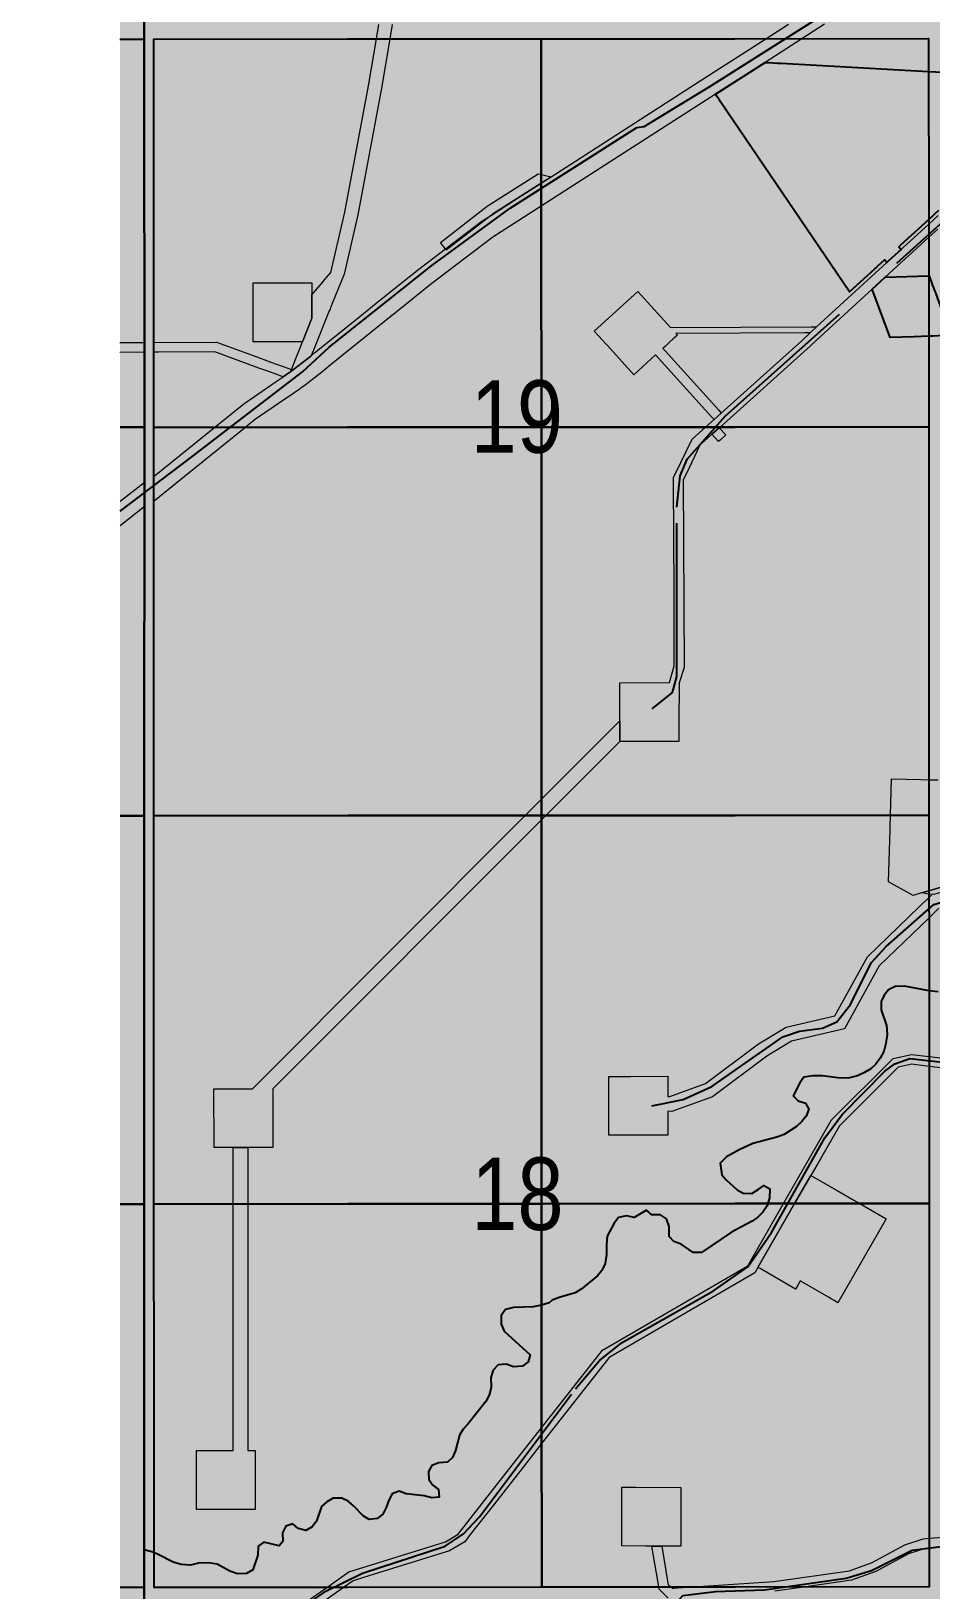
# Model space of a CAD drawing. Extents: x 520549 to 522128, y 6027808 to 6029983.
# Drawn here: x 520630.5 to 520816.8, y 6028506.5 to 6028829.4 of the extents above; entities that cross this region are included whole.
import ezdxf
from ezdxf.enums import TextEntityAlignment as Align

# ---------------------------------------------------------------- set-up
doc = ezdxf.new("R2010")
doc.units = 0
doc.header["$LTSCALE"] = 5
doc.linetypes.add('DASHED2', pattern=[9.525, 6.35, -3.175])
doc.layers.add('AS-ROUTEMAP', color=35, linetype='Continuous', lineweight=0)
for name, color, linetype in [('DML', 35, 'Continuous'), ('Quarters', 8, 'Continuous'), ('RoadSeg', 57, 'DASHED2'), ('S-7', 6, 'Continuous'), ('T-WATER', 160, 'Continuous'), ('Townships', 57, 'Continuous')]:
    doc.layers.add(name, color=color, linetype=linetype)
doc.layers.add('ROUTE-MAP-BACKGROUND-H', color=7, linetype='Continuous', true_color=0xf0ebff)
doc.styles.add('120', font='ARIALN.TTF', dxfattribs={"height": 13})

msp = doc.modelspace()

# ---------------------------------------------------------------- hatches: boundary and pattern name
at = {"layer": 'ROUTE-MAP-BACKGROUND-H'}
h = msp.add_hatch(color=256, dxfattribs=at)
h.dxf.hatch_style = 1
h.paths.add_polyline_path([(520630.49, 6029199.99), (520630.49, 6029147.72), (520648.82, 6029147.71), (520648.95, 6028175.05), (521624.83, 6028176.24), (521907.38, 6028177.2), (521907.38, 6029199.99)])

# ---------------------------------------------------------------- linework, layer by layer
at = {"layer": 'AS-ROUTEMAP', "flags": 128}
for points in [[(520794.77, 6028830.87), (520790.07, 6028827.85), (520782.46, 6028822.95), (520772.2, 6028816.35), (520736.11, 6028793.14), (520726.11, 6028786.72), (520713.21, 6028776.9), (520706.37, 6028771.42), (520705.56, 6028770.77), (520704.91, 6028770.26), (520704.88, 6028770.23), (520704.44, 6028769.88), (520703.68, 6028769.27), (520691.98, 6028759.85), (520690.92, 6028758.96), (520687.21, 6028756.09), (520686.54, 6028755.57), (520686.15, 6028755.3), (520686.01, 6028755.2), (520684.89, 6028754.44), (520681.73, 6028752.27), (520680.77, 6028751.61), (520676.95, 6028748.99), (520675.07, 6028747.48), (520674.91, 6028747.35), (520666.47, 6028740.53), (520666.05, 6028740.2), (520661.82, 6028736.78), (520655.92, 6028732.01), (520655.92, 6028732.4), (520655.92, 6028737.18), (520668.51, 6028747.34), (520674.55, 6028752.22), (520681.22, 6028756.8), (520682.67, 6028757.79), (520683.82, 6028758.59), (520684.17, 6028758.82), (520684.81, 6028759.32), (520688.39, 6028762.08), (520688.47, 6028762.15), (520689.23, 6028762.8), (520689.37, 6028762.92), (520689.84, 6028763.29), (520689.88, 6028763.33), (520698.89, 6028770.58), (520699.32, 6028770.92), (520699.98, 6028771.46), (520701.16, 6028772.41), (520706.79, 6028776.91), (520710.74, 6028780.07), (520716.26, 6028784.28), (520723.8, 6028790.02), (520725.81, 6028791.31), (520730.56, 6028794.36), (520736.11, 6028797.93), (520738.17, 6028799.26), (520770.02, 6028819.74), (520782.63, 6028827.85), (520787.33, 6028830.87)], [(520705.25, 6028830.82), (520704.74, 6028827.8), (520703.03, 6028817.62), (520698.13, 6028791.36), (520695.27, 6028779.04), (520692.83, 6028773), (520692.6, 6028772.42), (520692.56, 6028772.32), (520692.49, 6028772.13), (520692.37, 6028771.83), (520692.2, 6028771.44), (520688.94, 6028763.32), (520688.74, 6028762.83), (520688.47, 6028762.15), (520688.39, 6028762.08), (520684.81, 6028759.32), (520684.81, 6028759.32), (520684.17, 6028758.82), (520684.36, 6028759.3), (520685.82, 6028762.98), (520686.02, 6028763.48), (520686.65, 6028765.05), (520688.63, 6028769.93), (520688.63, 6028770.38), (520688.63, 6028771.01), (520688.63, 6028771.91), (520688.63, 6028772.94), (520688.63, 6028774.77), (520690.71, 6028777.25), (520691.26, 6028777.9), (520692.55, 6028779.44), (520695.44, 6028791.91), (520700.33, 6028818.1), (520701.96, 6028827.8), (520702.46, 6028830.82)], [(520818.21, 6028788.41), (520816.34, 6028786.7), (520807.33, 6028778.41), (520804.66, 6028775.97), (520793.07, 6028765.33), (520791.93, 6028764.28), (520791.88, 6028764.23), (520773.13, 6028747.39), (520772.96, 6028747.23), (520771.47, 6028745.9), (520768.99, 6028743.67), (520768.96, 6028743.64), (520766.75, 6028738.91), (520766.27, 6028737.88), (520765.53, 6028736.42), (520765.69, 6028697.58), (520764.65, 6028694.41), (520764.66, 6028693.39), (520764.65, 6028692.07), (520764.64, 6028691.18), (520764.63, 6028688.98), (520764.59, 6028682.26), (520764.59, 6028682.26), (520752.39, 6028682.22), (520752.38, 6028686.53), (520752.36, 6028692.07), (520752.35, 6028694.42), (520752.4, 6028694.42), (520762.65, 6028694.45), (520763.67, 6028697.9), (520763.67, 6028698.81), (520763.61, 6028713.33), (520763.51, 6028736.01), (520763.51, 6028736.9), (520765, 6028740.02), (520767.33, 6028744.89), (520770.14, 6028747.39), (520771.89, 6028748.95), (520773.4, 6028750.29), (520788.83, 6028764.16), (520790, 6028765.21), (520790.55, 6028765.74), (520791.39, 6028766.52), (520791.8, 6028766.9), (520793.14, 6028768.12), (520807.7, 6028781.49), (520808.04, 6028781.8), (520810.64, 6028784.19), (520810.98, 6028784.51), (520816.34, 6028789.43), (520818.33, 6028791.25)], [(520648.87, 6028764.87), (520653.91, 6028764.88), (520653.91, 6028762.87), (520648.87, 6028762.85)], [(520648.88, 6028732.04), (520653.91, 6028735.93), (520653.91, 6028735.28), (520653.91, 6028731.03), (520653.91, 6028730.84), (520648.88, 6028726.95)], [(520819.42, 6028652.16), (520816.4, 6028651.29), (520814.85, 6028650.85), (520813.13, 6028650.35), (520808.02, 6028653.19), (520808.34, 6028663.95), (520808.35, 6028664.45), (520808.42, 6028666.95), (520808.65, 6028674.51), (520814.73, 6028674.36), (520816.39, 6028674.32), (520818.33, 6028674.27)], [(520818.47, 6028647.67), (520816.41, 6028645.67), (520806.1, 6028635.73), (520798.9, 6028622.71), (520787.96, 6028620.16), (520782.81, 6028617.03), (520771.59, 6028608.63), (520763.18, 6028605.57), (520762.32, 6028605.63), (520762.32, 6028600.66), (520750.12, 6028600.65), (520750.11, 6028612.85), (520752.69, 6028612.85), (520754.58, 6028612.85), (520762.32, 6028612.86), (520762.32, 6028608.69), (520762.75, 6028608.66), (520770.12, 6028611.34), (520781.11, 6028619.56), (520786.8, 6028623.02), (520796.89, 6028625.37), (520803.65, 6028637.6), (520814.32, 6028647.9), (520815.02, 6028648.58), (520816.15, 6028649.66), (520816.41, 6028649.91), (520816.9, 6028650.39)], [(520687.36, 6028503.94), (520691.68, 6028506.96), (520696.26, 6028510.17), (520716.27, 6028516.41), (520718.91, 6028517.98), (520729.35, 6028531.31), (520730.37, 6028532.61), (520736.19, 6028540.03), (520748.81, 6028556.15), (520778.86, 6028573.62), (520786.25, 6028586.48), (520796.24, 6028603.86), (520809.01, 6028616.58), (520812.77, 6028617.4), (520816.42, 6028616.95), (520819.31, 6028616.6)], [(520819.44, 6028614.55), (520816.42, 6028614.92), (520812.87, 6028615.36), (520809.99, 6028614.73), (520797.84, 6028602.61), (520793.91, 6028595.78), (520791.92, 6028592.31), (520788.57, 6028586.48), (520780.99, 6028573.28), (520780.34, 6028572.15), (520750.16, 6028554.62), (520749.13, 6028553.3), (520736.19, 6028536.77), (520731.38, 6028530.63), (520730.36, 6028529.33), (520726.4, 6028524.28), (520721.4, 6028517.9), (520720.26, 6028516.44), (520717.09, 6028514.56), (520700.4, 6028509.35), (520697.16, 6028508.34), (520695.19, 6028506.97), (520694.91, 6028506.77), (520690.87, 6028503.94)], [(520762.42, 6028504.74), (520760.53, 6028506.6), (520760.48, 6028506.92), (520760.46, 6028507.02), (520760.3, 6028507.94), (520759.03, 6028515.52), (520761.08, 6028515.52), (520762.35, 6028507.87), (520762.39, 6028507.59), (520762.98, 6028507.02), (520763.15, 6028506.85), (520763.19, 6028506.81), (520763.52, 6028506.83), (520766.29, 6028507.02), (520766.36, 6028507.02), (520769.74, 6028507.24), (520784.25, 6028508.2), (520799.91, 6028510.41), (520804.61, 6028512.1), (520811.38, 6028515.79), (520815.21, 6028517.05), (520816.46, 6028517.14), (520819.48, 6028517.35)], [(520819.48, 6028515.33), (520816.47, 6028515.12), (520815.6, 6028515.06), (520812.18, 6028513.94), (520805.43, 6028510.26), (520800.39, 6028508.45), (520790.42, 6028507.04), (520784.45, 6028506.2)]]:
    msp.add_lwpolyline(points, dxfattribs=at)
for points in [[(520725.81, 6028791.31), (520716.45, 6028784.04), (520716.26, 6028784.28), (520715.87, 6028784.79), (520715.23, 6028785.62), (520724.89, 6028793.13), (520735.47, 6028799.86), (520736.11, 6028799.72), (520738.17, 6028799.26), (520738.23, 6028799.24), (520736.11, 6028797.91), (520730.56, 6028794.36), (520726.04, 6028791.49), (520725.81, 6028791.31)], [(520680.82, 6028765.04), (520676.43, 6028765.04), (520676.43, 6028772.06), (520676.43, 6028772.79), (520676.43, 6028773.8), (520676.43, 6028774.6), (520676.43, 6028777.24), (520686.8, 6028777.25), (520688.63, 6028777.25), (520688.63, 6028777.01), (520688.63, 6028775.75), (520688.63, 6028774.83), (520688.63, 6028774.77), (520688.63, 6028772.94), (520688.63, 6028771.91), (520688.63, 6028771.01), (520688.63, 6028770.38), (520688.63, 6028769.93), (520686.65, 6028765.05), (520682.56, 6028765.04), (520680.82, 6028765.04)], [(520756.11, 6028775.46), (520762.87, 6028768.01), (520792.02, 6028768.12), (520793.14, 6028768.12), (520791.8, 6028766.9), (520790.69, 6028766.89), (520763.97, 6028766.79), (520764.3, 6028766.42), (520763.36, 6028765.57), (520762.69, 6028764.96), (520762.49, 6028764.77), (520761.82, 6028764.16), (520761.28, 6028763.67), (520761.75, 6028763.15), (520772.9, 6028750.85), (520773.4, 6028750.29), (520771.89, 6028748.95), (520771.39, 6028749.51), (520759.79, 6028762.32), (520755.27, 6028758.22), (520749.81, 6028764.25), (520749.42, 6028764.68), (520748.77, 6028765.39), (520747.98, 6028766.26), (520747.08, 6028767.26), (520756.11, 6028775.46)], [(520668.87, 6028764.97), (520676.44, 6028762.2), (520678.66, 6028761.39), (520680.09, 6028760.86), (520683.65, 6028759.56), (520684.17, 6028759.37), (520684.36, 6028759.3), (520684.17, 6028758.82), (520683.82, 6028758.59), (520682.67, 6028757.79), (520681.83, 6028758.1), (520681.79, 6028758.11), (520679.06, 6028759.11), (520677.63, 6028759.62), (520668.52, 6028762.95), (520656.88, 6028762.89), (520655.92, 6028762.88), (520655.92, 6028764.9), (520668.87, 6028764.97)], [(520774.31, 6028745.75), (520773.14, 6028744.7), (520772.82, 6028744.42), (520771.47, 6028745.9), (520772.96, 6028747.23), (520774.31, 6028745.75)], [(520672.33, 6028598.1), (520668.35, 6028598.1), (520668.34, 6028610.3), (520676.34, 6028610.3), (520732.8, 6028666.9), (520736.15, 6028670.26), (520742.19, 6028676.32), (520752.38, 6028686.53), (520752.39, 6028682.22), (520737.09, 6028666.91), (520736.15, 6028665.97), (520680.54, 6028610.3), (520680.56, 6028598.1), (520676.13, 6028598.1), (520675.38, 6028598.1), (520672.33, 6028598.1)], [(520819.42, 6028651.12), (520817.32, 6028650.51), (520816.41, 6028650.63), (520814.85, 6028650.85), (520816.4, 6028651.29), (520819.42, 6028652.16), (520819.56, 6028652.2), (520819.6, 6028652.21), (520821.72, 6028651.92), (520822.05, 6028651.87), (520821.92, 6028651.83), (520821.75, 6028651.79), (520821.32, 6028651.66), (520819.42, 6028651.12)], [(520675.38, 6028535.74), (520675.38, 6028535.34), (520676.14, 6028535.34), (520676.89, 6028535.34), (520676.89, 6028534.22), (520676.89, 6028523.14), (520664.69, 6028523.13), (520664.69, 6028535.33), (520666.27, 6028535.33), (520672.33, 6028535.33), (520672.33, 6028535.79), (520672.33, 6028581.58), (520672.33, 6028583.27), (520672.33, 6028583.94), (520672.33, 6028584.38), (520672.33, 6028586.4), (520672.33, 6028598), (520672.33, 6028598.1), (520675.38, 6028598.1), (520675.38, 6028598), (520675.38, 6028586.41), (520675.38, 6028585.82), (520675.38, 6028585.39), (520675.38, 6028584.71), (520675.38, 6028583.02), (520675.38, 6028535.74)], [(520807.53, 6028583.35), (520797.54, 6028565.96), (520796.74, 6028566.42), (520796.13, 6028566.78), (520795.62, 6028567.08), (520789.76, 6028570.48), (520789.53, 6028570.09), (520789.23, 6028569.57), (520788.76, 6028568.76), (520781.45, 6028573.01), (520780.99, 6028573.28), (520788.57, 6028586.48), (520791.92, 6028592.31), (520792.4, 6028592.04), (520797.37, 6028589.18), (520800.84, 6028587.18), (520802.05, 6028586.5), (520807.53, 6028583.35)], [(520753.8, 6028527.74), (520755.7, 6028527.74), (520765.03, 6028527.7), (520765.03, 6028526.61), (520765.02, 6028524.8), (520764.99, 6028515.5), (520758.49, 6028515.53), (520757.72, 6028515.53), (520752.79, 6028515.55), (520752.83, 6028527.75), (520753.8, 6028527.74)]]:
    msp.add_lwpolyline(points, close=True, dxfattribs=at)
at = {"layer": 'DML'}
msp.add_lwpolyline([(520818.37, 6028792.26), (520816.34, 6028790.42), (520810.48, 6028785.06), (520810.13, 6028784.75), (520810.64, 6028784.19), (520810.64, 6028784.19), (520808.04, 6028781.8), (520807.7, 6028781.49), (520807.19, 6028782.04), (520805.58, 6028780.56), (520805.54, 6028780.53), (520805.13, 6028780.16), (520805.1, 6028780.12), (520799.92, 6028775.37), (520773.26, 6028814.78), (520773.04, 6028815.11), (520772.42, 6028816.02), (520772.2, 6028816.35), (520782.46, 6028822.95), (520783.2, 6028822.91), (520785.02, 6028822.81), (520785.76, 6028822.77), (520816.33, 6028821.06), (520819.35, 6028820.89)], dxfattribs=at)
msp.add_lwpolyline([(520813.33, 6028766.1), (520808.37, 6028765.91), (520804.66, 6028775.97), (520807.33, 6028778.41), (520816.35, 6028778.75), (520816.43, 6028778.75), (520817.09, 6028776.94), (520817.68, 6028775.36), (520817.79, 6028775.07), (520817.8, 6028775.02), (520819.37, 6028770.77), (520819.49, 6028770.44), (520820.17, 6028768.61), (520820.23, 6028768.43), (520820.25, 6028768.37), (520820.99, 6028766.38), (520819.37, 6028766.32), (520817.3, 6028766.25), (520816.35, 6028766.21), (520813.33, 6028766.1)], close=True, dxfattribs=at)
at = {"layer": 'Quarters'}
for points in [[(520648.87, 6028827.77), (520653.87, 6028827.78), (520653.89, 6028787.56), (520653.92, 6028747.34), (520648.88, 6028747.34)], [(520648.87, 6028827.77), (520653.87, 6028827.78), (520653.89, 6028787.56), (520653.92, 6028747.34), (520648.88, 6028747.34)], [(520648.88, 6028747.34), (520653.92, 6028747.34), (520653.9, 6028707.1), (520653.89, 6028666.85), (520648.89, 6028666.85)], [(520648.88, 6028747.34), (520653.92, 6028747.34), (520653.9, 6028707.1), (520653.89, 6028666.85), (520648.89, 6028666.85)], [(520648.89, 6028666.85), (520653.89, 6028666.85), (520653.9, 6028626.62)], [(520648.89, 6028666.85), (520653.89, 6028666.85), (520653.9, 6028626.62)], [(520653.9, 6028626.62), (520653.9, 6028586.39), (520648.9, 6028586.39)], [(520653.9, 6028626.62), (520653.9, 6028586.39), (520648.9, 6028586.39)], [(520648.9, 6028586.39), (520653.9, 6028586.39), (520653.91, 6028546.16)], [(520648.9, 6028586.39), (520653.9, 6028586.39), (520653.91, 6028546.16)], [(520653.91, 6028546.16), (520653.91, 6028506.94), (520648.91, 6028506.94)], [(520653.91, 6028546.16), (520653.91, 6028506.94), (520648.91, 6028506.94)]]:
    msp.add_lwpolyline(points, dxfattribs=at)
at = {"layer": 'Quarters', "color": 17}
for points in [[(520648.87, 6028827.77), (520653.87, 6028827.78), (520653.89, 6028787.56), (520653.92, 6028747.34), (520653.9, 6028707.1), (520653.89, 6028666.85), (520648.89, 6028666.85)], [(520648.89, 6028666.85), (520653.89, 6028666.85), (520653.9, 6028626.62), (520653.9, 6028586.39), (520653.91, 6028546.16)], [(520653.91, 6028546.16), (520653.91, 6028506.94), (520648.91, 6028506.94)]]:
    msp.add_lwpolyline(points, dxfattribs=at)
for points in [[(520696.03, 6028666.88), (520655.9, 6028666.85), (520655.9, 6028707.08), (520655.89, 6028747.32), (520655.89, 6028787.55), (520655.88, 6028827.78), (520695.99, 6028827.8), (520736.1, 6028827.82), (520776.21, 6028827.84), (520816.33, 6028827.87), (520816.34, 6028787.64), (520816.36, 6028747.41), (520816.38, 6028707.19), (520816.4, 6028666.96), (520776.27, 6028666.93), (520736.15, 6028666.91)], [(520696.06, 6028506.97), (520655.92, 6028506.94), (520655.92, 6028546.16), (520655.91, 6028586.39), (520655.91, 6028626.62), (520655.9, 6028666.85), (520696.03, 6028666.88), (520736.15, 6028666.91), (520776.27, 6028666.93), (520816.4, 6028666.96), (520816.42, 6028626.73), (520816.43, 6028586.51), (520816.45, 6028546.28), (520816.47, 6028507.06), (520776.33, 6028507.03), (520736.2, 6028507)]]:
    msp.add_lwpolyline(points, close=True, dxfattribs=at)
at = {"layer": 'Quarters'}
for points in [[(520696.01, 6028747.34), (520655.89, 6028747.32), (520655.89, 6028787.55), (520655.88, 6028827.78), (520695.99, 6028827.8), (520736.1, 6028827.82), (520736.12, 6028787.59), (520736.13, 6028747.36)], [(520696.01, 6028747.34), (520655.89, 6028747.32), (520655.89, 6028787.55), (520655.88, 6028827.78), (520695.99, 6028827.8), (520736.1, 6028827.82), (520736.12, 6028787.59), (520736.13, 6028747.36)], [(520776.24, 6028747.39), (520736.13, 6028747.36), (520736.12, 6028787.59), (520736.1, 6028827.82), (520776.21, 6028827.84), (520816.33, 6028827.87), (520816.34, 6028787.64), (520816.36, 6028747.41)], [(520776.24, 6028747.39), (520736.13, 6028747.36), (520736.12, 6028787.59), (520736.1, 6028827.82), (520776.21, 6028827.84), (520816.33, 6028827.87), (520816.34, 6028787.64), (520816.36, 6028747.41)], [(520696.03, 6028666.88), (520655.9, 6028666.85), (520655.9, 6028707.08), (520655.89, 6028747.32), (520696.01, 6028747.34), (520736.13, 6028747.36), (520736.14, 6028707.14), (520736.15, 6028666.91)], [(520696.03, 6028666.88), (520655.9, 6028666.85), (520655.9, 6028707.08), (520655.89, 6028747.32), (520696.01, 6028747.34), (520736.13, 6028747.36), (520736.14, 6028707.14), (520736.15, 6028666.91)], [(520816.4, 6028666.96), (520776.27, 6028666.93), (520736.15, 6028666.91), (520736.14, 6028707.14), (520736.13, 6028747.36), (520776.24, 6028747.39), (520816.36, 6028747.41), (520816.38, 6028707.19)], [(520816.4, 6028666.96), (520776.27, 6028666.93), (520736.15, 6028666.91), (520736.14, 6028707.14), (520736.13, 6028747.36), (520776.24, 6028747.39), (520816.36, 6028747.41), (520816.38, 6028707.19)], [(520696.04, 6028586.42), (520655.91, 6028586.39), (520655.91, 6028626.62), (520655.9, 6028666.85), (520696.03, 6028666.88), (520736.15, 6028666.91), (520736.16, 6028626.68), (520736.17, 6028586.45)], [(520696.04, 6028586.42), (520655.91, 6028586.39), (520655.91, 6028626.62), (520655.9, 6028666.85), (520696.03, 6028666.88), (520736.15, 6028666.91), (520736.16, 6028626.68), (520736.17, 6028586.45)], [(520736.15, 6028666.91), (520776.27, 6028666.93), (520816.4, 6028666.96), (520816.42, 6028626.73), (520816.43, 6028586.51), (520776.3, 6028586.48), (520736.17, 6028586.45), (520736.16, 6028626.68)], [(520736.15, 6028666.91), (520776.27, 6028666.93), (520816.4, 6028666.96), (520816.42, 6028626.73), (520816.43, 6028586.51), (520776.3, 6028586.48), (520736.17, 6028586.45), (520736.16, 6028626.68)], [(520696.06, 6028506.97), (520655.92, 6028506.94), (520655.92, 6028546.16), (520655.91, 6028586.39), (520696.04, 6028586.42), (520736.17, 6028586.45), (520736.18, 6028546.22), (520736.2, 6028507)], [(520696.06, 6028506.97), (520655.92, 6028506.94), (520655.92, 6028546.16), (520655.91, 6028586.39), (520696.04, 6028586.42), (520736.17, 6028586.45), (520736.18, 6028546.22), (520736.2, 6028507)], [(520776.33, 6028507.03), (520736.2, 6028507), (520736.18, 6028546.22), (520736.17, 6028586.45), (520776.3, 6028586.48), (520816.43, 6028586.51), (520816.45, 6028546.28), (520816.47, 6028507.06)], [(520776.33, 6028507.03), (520736.2, 6028507), (520736.18, 6028546.22), (520736.17, 6028586.45), (520776.3, 6028586.48), (520816.43, 6028586.51), (520816.45, 6028546.28), (520816.47, 6028507.06)]]:
    msp.add_lwpolyline(points, close=True, dxfattribs=at)
at = {"layer": 'RoadSeg'}
for points in [[(520648.88, 6028729.94), (520663.76, 6028741.21), (520686.67, 6028758.82), (520692.17, 6028763.92), (520713.48, 6028780.83), (520729.69, 6028792.74), (520755.91, 6028809.45), (520757.41, 6028809.65), (520771.01, 6028817.95), (520821.64, 6028849.97)], [(520759.11, 6028688.98), (520763.31, 6028692.39), (520764.21, 6028695.69), (520764.21, 6028730.81), (520764.91, 6028737.31), (520766.31, 6028740.71), (520774.21, 6028749.61), (520819.44, 6028790.04)], [(520759.01, 6028606.74), (520765.51, 6028608.04), (520771.41, 6028610.74), (520786.12, 6028621.05), (520789.62, 6028622.25), (520794.33, 6028622.85), (520797.33, 6028624.15), (520800.13, 6028627.75), (520804.43, 6028636.36), (520807.53, 6028639.76), (520817.44, 6028648.46), (520821.74, 6028649.76), (520829.54, 6028649.46)], [(520676.76, 6028455.76), (520675.86, 6028483.08), (520676.36, 6028487.68), (520677.56, 6028491.78), (520680.67, 6028496.58), (520686.07, 6028502.39), (520691.47, 6028506.19), (520699.08, 6028509.89), (520716.18, 6028515.49), (520719.99, 6028518.09), (520723.29, 6028521.6), (520743.2, 6028548.11), (520748.2, 6028554.01), (520752.9, 6028557.72), (520771.81, 6028568.42), (520778.92, 6028573.42), (520783.82, 6028580.53), (520794.83, 6028600.14), (520798.43, 6028604.94), (520807.23, 6028613.94), (520809.33, 6028615.45), (520812.43, 6028616.55), (520822.84, 6028615.35), (520827.54, 6028614.14)], [(520763.21, 6028445.46), (520763.91, 6028500.39), (520764.21, 6028503.89), (520765.41, 6028505.29), (520772.21, 6028506.09), (520782.32, 6028506.49), (520799.23, 6028508.89), (520804.53, 6028510.49), (520812.93, 6028514.69), (520822.14, 6028515.89), (520843.55, 6028515.59), (520848.35, 6028514.99), (520872.17, 6028507.29)]]:
    msp.add_lwpolyline(points, dxfattribs=at)
at = {"layer": 'T-WATER'}
msp.add_lwpolyline([(520818.31, 6028630.36), (520816.47, 6028630.59), (520816.42, 6028630.6), (520811.33, 6028631.53), (520809.41, 6028631.48), (520808.04, 6028630.77), (520807.12, 6028629.7), (520806.51, 6028628.33), (520806.48, 6028626.62), (520807.59, 6028623.4), (520807.72, 6028621.51), (520807.47, 6028619.66), (520807.03, 6028617.99), (520806.29, 6028616.65), (520805.39, 6028615.37), (520804.33, 6028614.39), (520803.04, 6028613.66), (520801.6, 6028612.97), (520799.95, 6028612.57), (520798.01, 6028612.51), (520794.33, 6028612.94), (520792.36, 6028612.96), (520790.52, 6028612.68), (520789.63, 6028611.51), (520788.31, 6028608.83), (520789.34, 6028607.81), (520790.85, 6028607.33), (520791.53, 6028606.03), (520790.99, 6028604.58), (520790.05, 6028603.47), (520788.99, 6028602.49), (520786.39, 6028600.84), (520784.9, 6028600.24), (520779.91, 6028598.91), (520777.08, 6028597.62), (520774.48, 6028596.19), (520773.15, 6028594.86), (520773.48, 6028592.44), (520774.46, 6028591.32), (520776.65, 6028589.36), (520777.94, 6028588.67), (520779.71, 6028588.61), (520781.06, 6028589.38), (520782.22, 6028590.23), (520783.45, 6028589.54), (520783.36, 6028587.7), (520783.01, 6028586.51), (520782.87, 6028586.04), (520782.01, 6028584.72), (520780.97, 6028583.69), (520779.76, 6028582.84), (520775.5, 6028580.59), (520769.29, 6028576.33), (520767.56, 6028576.39), (520765.08, 6028578.07), (520763.57, 6028578.63), (520762.62, 6028579.69), (520762.58, 6028581.76), (520762.06, 6028583.33), (520760.8, 6028584.15), (520758.99, 6028584.18), (520757.88, 6028585.13), (520755.35, 6028583.6), (520753.76, 6028583.95), (520752.14, 6028583.64), (520751.19, 6028582.46), (520749.78, 6028579.77), (520749.59, 6028577.96), (520749.61, 6028575.91), (520749.35, 6028574.05), (520748.66, 6028572.66), (520747.77, 6028571.53), (520744.35, 6028568.75), (520743.11, 6028567.97), (520739.8, 6028567.01), (520738.36, 6028566.45), (520737.74, 6028565.95), (520736.16, 6028565.45), (520734.45, 6028565.09), (520730.34, 6028564.96), (520728.68, 6028564.56), (520727.81, 6028563.34), (520727.79, 6028561.48), (520728.44, 6028560.07), (520733.79, 6028555.14), (520733.38, 6028553.7), (520732.22, 6028552.79), (520730.36, 6028552.65), (520728.83, 6028553.22), (520727.21, 6028553.05), (520726.18, 6028551.95), (520725.7, 6028550.44), (520725.73, 6028548.38), (520725.34, 6028546.79), (520724.62, 6028545.48), (520720.93, 6028540.81), (520719.92, 6028539.74), (520719.17, 6028538.53), (520718.35, 6028535.32), (520717.76, 6028533.87), (520716.7, 6028532.89), (520714.91, 6028532.78), (520713.46, 6028532.26), (520712.77, 6028531), (520712.84, 6028529.34), (520713.67, 6028528.16), (520714.82, 6028527.23), (520714.97, 6028525.65), (520713.44, 6028525.52), (520711.87, 6028525.97), (520708.12, 6028526.33), (520706.66, 6028526.89), (520705.27, 6028526.34), (520704.52, 6028525.07), (520704.03, 6028523.54), (520703.29, 6028522.16), (520702.14, 6028521.23), (520700.51, 6028521.03), (520699.26, 6028521.78), (520697.25, 6028523.88), (520696.15, 6028524.81), (520694.79, 6028525.47), (520693.04, 6028525.43), (520691.68, 6028524.68), (520690.58, 6028523.74), (520689.59, 6028520.68), (520688.66, 6028519.52), (520687.37, 6028518.78), (520685.77, 6028519.18), (520684.68, 6028520.16), (520683.22, 6028519.67), (520682.52, 6028518.31), (520682.63, 6028516.5), (520681.81, 6028515.6), (520678.66, 6028516.34), (520677.51, 6028515.5), (520677.41, 6028513.63), (520676.36, 6028510.62), (520675.06, 6028509.85), (520673.19, 6028509.77), (520671.62, 6028510.31), (520668.98, 6028511.8), (520667.17, 6028512.03), (520665.14, 6028511.97), (520663.47, 6028511.61), (520661.54, 6028511.7), (520659.9, 6028512.2), (520656.8, 6028513.76), (520656, 6028514.16), (520655.93, 6028514.18), (520655.2, 6028514.4), (520653.91, 6028514.78)], dxfattribs=at)
at = {"layer": 'Townships'}
for points in [[(520630.49, 6029152.72), (520653.83, 6029152.71), (520653.84, 6029071.17), (520653.85, 6028990.71), (520653.86, 6028910.25), (520653.87, 6028830.79), (520653.87, 6028827.78), (520653.92, 6028747.34), (520653.89, 6028666.85), (520653.9, 6028586.39), (520653.91, 6028506.94), (520653.91, 6028503.92), (520653.92, 6028423.46), (520653.93, 6028343), (520653.94, 6028262.53), (520653.95, 6028183.07), (520653.95, 6028180.06), (520648.95, 6028180.06)], [(520653.91, 6028503.92), (520653.91, 6028506.94), (520653.9, 6028586.39), (520653.89, 6028666.85), (520653.92, 6028747.34), (520653.87, 6028827.78), (520653.87, 6028830.79), (520653.86, 6028910.25), (520653.85, 6028990.71), (520653.84, 6029071.17), (520653.83, 6029152.71), (520655.84, 6029152.71), (520736.01, 6029152.79), (520816.18, 6029152.88), (520819.2, 6029152.88), (520898.36, 6029152.96), (520978.54, 6029153.05), (520981.55, 6029153.05)]]:
    msp.add_lwpolyline(points, dxfattribs=at)

# ---------------------------------------------------------------- texts
at = {"layer": 'S-7', "style": '120'}
for s, p in [('19', (520731.06, 6028749.57)), ('18', (520731.17, 6028588.53))]:
    msp.add_text(s, height=15.008, dxfattribs=at).set_placement(p, align=Align.MIDDLE_CENTER)

doc.saveas('drawing.dxf')
